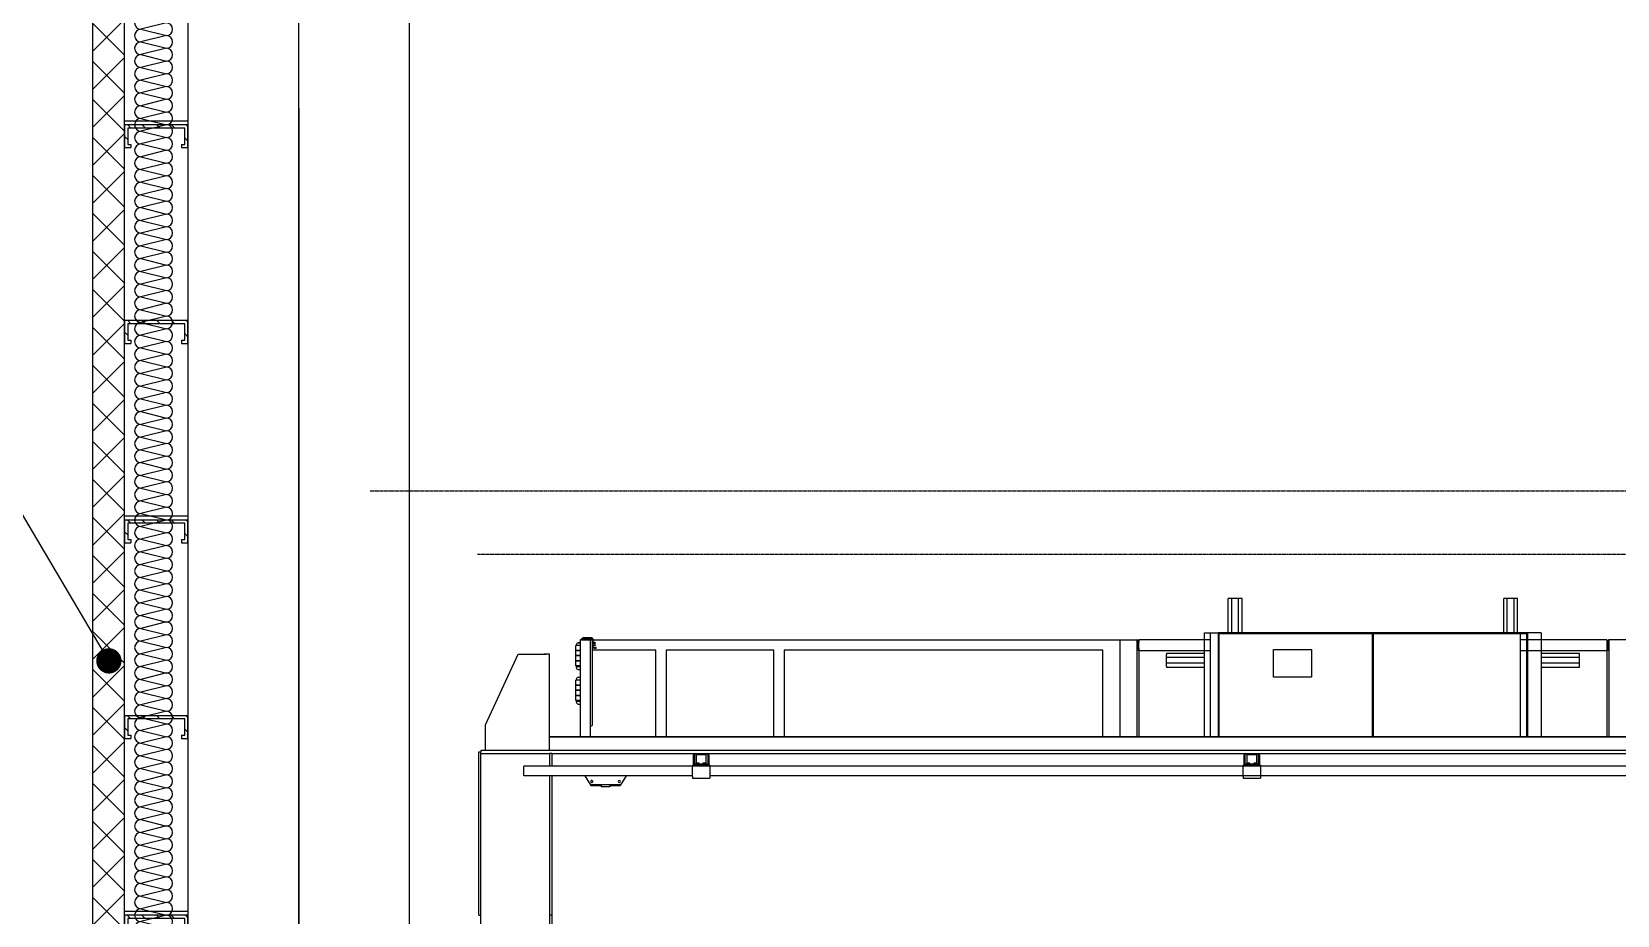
# Model space of a CAD drawing. Extents: x -599358 to 2865263, y -1062760 to 486533.
# Drawn here: x 978244 to 983251, y -669433 to -666643 of the extents above; entities that cross this region are included whole.
import ezdxf

# ---------------------------------------------------------------- set-up
doc = ezdxf.new("R2010")
doc.units = 0
for name, pattern in [('CENTER', [2, 1.25, -0.25, 0.25, -0.25]), ('DASH', [0.35, 0.25, -0.1]), ('DOTE', [2.42, 2, -0.2, 0.02, -0.2])]:
    doc.linetypes.add(name, pattern=pattern)
for name, color, linetype in [('A-AXIS-DOTE', 14, 'DOTE'), ('A-AXIS-SYMB', 3, 'Continuous'), ('A-HATCH-2', 251, 'Continuous'), ('A-LIN-V', 9, 'Continuous'), ('AS-COLN', 6, 'Continuous'), ('AS-WALL', 40, 'Continuous'), ('COLUMN', 9, 'Continuous'), ('DOTE', 1, 'CENTER'), ('PUB_HATCH', 8, 'Continuous')]:
    doc.layers.add(name, color=color, linetype=linetype)

# ---------------------------------------------------------------- blocks, each defined once
blk = doc.blocks.new('23423wer-M')
at = {"color": 1, "linetype": 'DASH'}
blk.add_line((1667421, 542339.9), (1674651.9, 542339.9), dxfattribs=at)
at = {"color": 6, "linetype": 'DASH'}
blk.add_lwpolyline([(1667170.8, 542487.1), (1674651.9, 542487.1)], dxfattribs=at)
at = {"layer": 'A-AXIS-DOTE', "color": 1}
blk.add_line((1667005.2, 543376.2), (1667005.2, 531171.5), dxfattribs=at)
at = {"layer": 'A-LIN-V', "color": 1}
for p, q in [((1669173.6, 542237.1), (1669165.6, 542237.1)), ((1669165.6, 542157.1), (1669165.6, 542237.1)), ((1669173.6, 542237.1), (1669165.6, 542237.1)), ((1669165.6, 542157.1), (1669165.6, 542237.1)), ((1669189.6, 542237.1), (1669173.6, 542237.1)), ((1669173.6, 542157.1), (1669173.6, 542237.1)), ((1669189.6, 542237.1), (1669173.6, 542237.1)), ((1669173.6, 542157.1), (1669173.6, 542237.1)), ((1669189.6, 542157.1), (1669189.6, 542237.1)), ((1669197.6, 542237.1), (1669189.6, 542237.1)), ((1669189.6, 542157.1), (1669189.6, 542237.1)), ((1669197.6, 542237.1), (1669189.6, 542237.1)), ((1669197.6, 542157.1), (1669197.6, 542237.1)), ((1669197.6, 542157.1), (1669197.6, 542237.1)), ((1669813.6, 542237.1), (1669805.6, 542237.1)), ((1669805.6, 542157.1), (1669805.6, 542237.1)), ((1669813.6, 542237.1), (1669805.6, 542237.1)), ((1669805.6, 542157.1), (1669805.6, 542237.1)), ((1669829.6, 542237.1), (1669813.6, 542237.1)), ((1669813.6, 542157.1), (1669813.6, 542237.1)), ((1669829.6, 542237.1), (1669813.6, 542237.1)), ((1669813.6, 542157.1), (1669813.6, 542237.1)), ((1669829.6, 542157.1), (1669829.6, 542237.1)), ((1669837.6, 542237.1), (1669829.6, 542237.1)), ((1669829.6, 542157.1), (1669829.6, 542237.1)), ((1669837.6, 542237.1), (1669829.6, 542237.1)), ((1669837.6, 542157.1), (1669837.6, 542237.1)), ((1669837.6, 542157.1), (1669837.6, 542237.1)), ((1667653.8, 542133.5), (1667653.8, 542134.2)), ((1667653.8, 542134.2), (1667659.2, 542134.2)), ((1667659.2, 542141.1), (1667659.2, 542141.1)), ((1667659.2, 542141.1), (1667662.2, 542141.1)), ((1667659.2, 542141.1), (1667659.2, 541915.5)), ((1667683.2, 542141.1), (1667659.2, 542141.1)), ((1667662.2, 542141.4), (1667662.2, 542141.1)), ((1667663.8, 542141.1), (1667663.8, 542141.4)), ((1667663.8, 542141.1), (1667688.2, 542141.1)), ((1667685.8, 542145.4), (1667666.2, 542145.4)), ((1667666.2, 542143.8), (1667685.8, 542143.8)), ((1667685.6, 542141.1), (1667666.4, 542141.1)), ((1667683.2, 541915.5), (1667683.2, 542141.1)), ((1667688, 541943.5), (1667688, 542138.7)), ((1667688, 542134.2), (1667688.2, 542134.2)), ((1667688.2, 542141.4), (1667688.2, 542125.4)), ((1667689.8, 542125.4), (1667689.8, 542141.4)), ((1667689.8, 542141.1), (1668913.6, 542141.1)), ((1667689.8, 542135.8), (1667693.8, 542135.8)), ((1667689.8, 542132.9), (1667693.8, 542132.9)), ((1667693.8, 542132.9), (1667693.8, 542135.8)), ((1667693.8, 542128.4), (1667693.8, 542132.9)), ((1668913.6, 542141.1), (1668913.6, 541915.5)), ((1668913.6, 542141.1), (1668953.6, 542141.1)), ((1668953.6, 541915.5), (1668953.6, 542141.1)), ((1668954.8, 542135.5), (1668954.8, 542121.1)), ((1669123.7, 542141.1), (1668957.6, 542141.1)), ((1668957.6, 542141.1), (1668957.6, 542135.5)), ((1668957.6, 542121.1), (1668957.6, 542135.5)), ((1669110.4, 542157.1), (1669141.6, 542157.1)), ((1669110.4, 541915.5), (1669110.4, 542157.1)), ((1669123.7, 542157.1), (1669843.7, 542157.1)), ((1669123.7, 542157.1), (1669123.7, 541915.5)), ((1669861.6, 542157.1), (1669141.6, 542157.1)), ((1669141.6, 542157.1), (1669141.6, 541915.5)), ((1669143.6, 542155.1), (1669143.6, 541915.5)), ((1669500.8, 542155.1), (1669143.6, 542155.1)), ((1669500.8, 541915.5), (1669500.8, 542155.1)), ((1669502.4, 542155.1), (1669502.4, 541915.5)), ((1669859.6, 542155.1), (1669502.4, 542155.1)), ((1669843.7, 542157.1), (1669843.7, 541915.5)), ((1670045.6, 542141.1), (1669843.7, 542141.1)), ((1669859.6, 541915.5), (1669859.6, 542155.1)), ((1669892.8, 542157.1), (1669861.6, 542157.1)), ((1669861.6, 541915.5), (1669861.6, 542157.1)), ((1669892.8, 542157.1), (1669892.8, 541915.5)), ((1670045.6, 542141.1), (1670045.6, 542135.5)), ((1670045.6, 542135.5), (1670045.6, 542121.1)), ((1670048.4, 542121.1), (1670048.4, 542135.5)), ((1670049.6, 542141.1), (1670049.6, 541915.5)), ((1670089.6, 542141.1), (1670049.6, 542141.1)), ((1667439.5, 541943.5), (1667515.5, 542107.5)), ((1667515.5, 542107.5), (1667575.5, 542107.5)), ((1667566.4, 542107.5), (1667579.2, 542107.5)), ((1667588.3, 542107.5), (1667575.5, 542107.5)), ((1667588.3, 541883.5), (1667588.3, 542107.5)), ((1667659.2, 542127.5), (1667648.8, 542127.5)), ((1667648.8, 542115.9), (1667648.8, 542127.5)), ((1667659.2, 542115.9), (1667648.8, 542115.9)), ((1667648.8, 542104.3), (1667648.8, 542115.9)), ((1667648.8, 542115.9), (1667659.2, 542115.9)), ((1667659.2, 542104.3), (1667648.8, 542104.3)), ((1667659.2, 542103.5), (1667648.8, 542103.5)), ((1667648.8, 542091.9), (1667648.8, 542103.5)), ((1667652.8, 542103.5), (1667652.8, 542104.3)), ((1667688.2, 542129.4), (1667688, 542129.4)), ((1667835.2, 542117.1), (1667688, 542117.1)), ((1667689.8, 542128.4), (1667693.8, 542128.4)), ((1667693.8, 542127.8), (1667689.8, 542127.8)), ((1667696.2, 542123), (1667692.2, 542123)), ((1667692.2, 542121.4), (1667696.2, 542121.4)), ((1667693.8, 542128.4), (1667693.8, 542127.8)), ((1667696.2, 542121.4), (1667696.2, 542123)), ((1667835.2, 541915.5), (1667835.2, 542117.1)), ((1668109.6, 542117.1), (1667859.2, 542117.1)), ((1667859.2, 542117.1), (1667859.2, 541915.5)), ((1668109.6, 541915.5), (1668109.6, 542117.1)), ((1668873.6, 542117.1), (1668133.6, 542117.1)), ((1668133.6, 542117.1), (1668133.6, 541915.5)), ((1668873.6, 541915.5), (1668873.6, 542117.1)), ((1668957.6, 542121.1), (1668957.6, 542115.5)), ((1668957.6, 542115.5), (1668957.6, 541915.5)), ((1669123.7, 542115.5), (1668957.6, 542115.5)), ((1669021.6, 542109.1), (1669021.6, 542106.7)), ((1669110.4, 542109.1), (1669021.6, 542109.1)), ((1669021.6, 542099.5), (1669021.6, 542106.7)), ((1669021.6, 542086.7), (1669021.6, 542099.5)), ((1669110.4, 542099.5), (1669021.6, 542099.5)), ((1669270.9, 542118.3), (1669358.9, 542118.3)), ((1669270.9, 542054.3), (1669270.9, 542118.3)), ((1669358.9, 542118.3), (1669358.9, 542054.3)), ((1670045.6, 542115.5), (1669843.7, 542115.5)), ((1669981.6, 542109.1), (1669892.8, 542109.1)), ((1669981.6, 542099.5), (1669892.8, 542099.5)), ((1669981.6, 542106.7), (1669981.6, 542109.1)), ((1669981.6, 542099.5), (1669981.6, 542106.7)), ((1669981.6, 542086.7), (1669981.6, 542099.5)), ((1670045.6, 542121.1), (1670045.6, 542115.5)), ((1670045.6, 542115.5), (1670045.6, 541915.5)), ((1667648.8, 542091.9), (1667659.2, 542091.9)), ((1667648.8, 542080.3), (1667648.8, 542091.9)), ((1667659.2, 542091.9), (1667648.8, 542091.9)), ((1667659.2, 542080.3), (1667648.8, 542080.3)), ((1667659.2, 542077.9), (1667649.6, 542077.9)), ((1667652.8, 542077.9), (1667652.8, 542080.3)), ((1669110.4, 542086.7), (1669021.6, 542086.7)), ((1669021.6, 542079.5), (1669021.6, 542086.7)), ((1669021.6, 542079.5), (1669021.6, 542077.1)), ((1669021.6, 542077.1), (1669110.4, 542077.1)), ((1669981.6, 542086.7), (1669892.8, 542086.7)), ((1669892.8, 542077.1), (1669981.6, 542077.1)), ((1669981.6, 542079.5), (1669981.6, 542086.7)), ((1669981.6, 542077.1), (1669981.6, 542079.5)), ((1667659.2, 542047.5), (1667648.8, 542047.5)), ((1667648.8, 542035.9), (1667648.8, 542047.5)), ((1667648.8, 542035.9), (1667659.2, 542035.9)), ((1667659.2, 542035.9), (1667648.8, 542035.9)), ((1667648.8, 542024.3), (1667648.8, 542035.9)), ((1667659.2, 542024.3), (1667648.8, 542024.3)), ((1667659.2, 542023.5), (1667648.8, 542023.5)), ((1667648.8, 542011.9), (1667648.8, 542023.5)), ((1667652.8, 542023.5), (1667652.8, 542024.3)), ((1669358.9, 542054.3), (1669270.9, 542054.3)), ((1667659.2, 542011.9), (1667648.8, 542011.9)), ((1667648.8, 542011.9), (1667659.2, 542011.9)), ((1667648.8, 542000.3), (1667648.8, 542011.9)), ((1667659.2, 542000.3), (1667648.8, 542000.3)), ((1667659.2, 541997.9), (1667649.6, 541997.9)), ((1667652.8, 541997.9), (1667652.8, 542000.3)), ((1667439.5, 541883.5), (1667439.5, 541943.5)), ((1667588.3, 541915.5), (1674651.9, 541915.5)), ((1672256.3, 541915.5), (1667588.3, 541915.5)), ((1667683.2, 541941.1), (1667685.6, 541941.1)), ((1667423.5, 541880.3), (1667428.3, 541880.3)), ((1667423.5, 541500.7), (1667423.5, 541880.3)), ((1672256.3, 541883.5), (1667428.3, 541883.5)), ((1667428.3, 541883.5), (1667428.3, 541880.3)), ((1667428.3, 541500.7), (1667428.3, 541880.3)), ((1667428.3, 541877.1), (1667588.3, 541877.1)), ((1667593.1, 541877.1), (1667588.3, 541877.1)), ((1667588.3, 541877.1), (1667588.3, 541847.3)), ((1667593.1, 541877.1), (1668090.7, 541877.1)), ((1667593.1, 541877.1), (1667593.1, 541847.3)), ((1667922.3, 541849.7), (1667922.3, 541873.5)), ((1667924.1, 541873.5), (1667924.1, 541851.5)), ((1667925.9, 541877.1), (1667954.7, 541877.1)), ((1667930.7, 541875.3), (1667925.9, 541875.3)), ((1667949.9, 541875.3), (1667930.7, 541875.3)), ((1667930.7, 541874.1), (1667949.9, 541874.1)), ((1667954.7, 541875.3), (1667949.9, 541875.3)), ((1667956.5, 541851.5), (1667956.5, 541873.5)), ((1667958.3, 541873.5), (1667958.3, 541849.7)), ((1668090.7, 541877.1), (1668701.9, 541877.1)), ((1668701.9, 541877.1), (1674651.9, 541877.1)), ((1669202.3, 541849.7), (1669202.3, 541873.5)), ((1669204.1, 541873.5), (1669204.1, 541851.5)), ((1669205.9, 541877.1), (1669234.7, 541877.1)), ((1669210.7, 541875.3), (1669205.9, 541875.3)), ((1669229.9, 541875.3), (1669210.7, 541875.3)), ((1669210.7, 541874.1), (1669229.9, 541874.1)), ((1669234.7, 541875.3), (1669229.9, 541875.3)), ((1669236.5, 541851.5), (1669236.5, 541873.5)), ((1669238.3, 541873.5), (1669238.3, 541849.7)), ((1668066.7, 541847.3), (1667528.3, 541847.3)), ((1667528.3, 541844.9), (1667528.3, 541847.3)), ((1667920.3, 541847.3), (1667528.3, 541847.3)), ((1667528.3, 541844.9), (1667528.3, 541847.3)), ((1667528.3, 541824.9), (1667528.3, 541844.9)), ((1667528.3, 541827.3), (1667528.3, 541844.9)), ((1667920.3, 541849.7), (1667922.3, 541849.7)), ((1667920.3, 541849.7), (1667920.3, 541845.7)), ((1667920.3, 541823.3), (1667920.3, 541845.7)), ((1667924.3, 541851.7), (1667922.3, 541849.7)), ((1667922.3, 541849.7), (1667924.3, 541849.7)), ((1667924.3, 541852.9), (1667930.7, 541852.9)), ((1667924.3, 541849.7), (1667924.3, 541852.9)), ((1667924.3, 541849.7), (1667956.3, 541849.7)), ((1667928.3, 541872.9), (1667928.3, 541855.3)), ((1667929.5, 541855.3), (1667929.5, 541872.9)), ((1667935.9, 541854.1), (1667930.7, 541854.1)), ((1667930.7, 541852.9), (1667935.9, 541852.9)), ((1667935.9, 541852.9), (1667935.9, 541854.1)), ((1667935.9, 541852.9), (1667944.7, 541852.9)), ((1667949.9, 541854.1), (1667944.7, 541854.1)), ((1667944.7, 541854.1), (1667944.7, 541852.9)), ((1667944.7, 541852.9), (1667949.9, 541852.9)), ((1667949.9, 541852.9), (1667956.3, 541852.9)), ((1667951.1, 541872.9), (1667951.1, 541855.3)), ((1667952.3, 541855.3), (1667952.3, 541872.9)), ((1667956.3, 541849.7), (1667956.3, 541852.9)), ((1667958.3, 541849.7), (1667956.3, 541851.7)), ((1667956.3, 541849.7), (1667958.3, 541849.7)), ((1667958.3, 541849.7), (1667960.3, 541849.7)), ((1667960.3, 541849.7), (1667960.3, 541845.7)), ((1669200.3, 541847.3), (1667960.3, 541847.3)), ((1667960.3, 541845.7), (1667960.3, 541823.3)), ((1668706.7, 541847.3), (1668085.9, 541847.3)), ((1669906.7, 541847.3), (1668725.9, 541847.3)), ((1669200.3, 541849.7), (1669202.3, 541849.7)), ((1669200.3, 541849.7), (1669200.3, 541845.7)), ((1669200.3, 541823.3), (1669200.3, 541845.7)), ((1669204.3, 541851.7), (1669202.3, 541849.7)), ((1669202.3, 541849.7), (1669204.3, 541849.7)), ((1669204.3, 541852.9), (1669210.7, 541852.9)), ((1669204.3, 541849.7), (1669204.3, 541852.9)), ((1669204.3, 541849.7), (1669236.3, 541849.7)), ((1669208.3, 541872.9), (1669208.3, 541855.3)), ((1669209.5, 541855.3), (1669209.5, 541872.9)), ((1669215.9, 541854.1), (1669210.7, 541854.1)), ((1669210.7, 541852.9), (1669215.9, 541852.9)), ((1669215.9, 541852.9), (1669215.9, 541854.1)), ((1669215.9, 541852.9), (1669224.7, 541852.9)), ((1669229.9, 541854.1), (1669224.7, 541854.1)), ((1669224.7, 541854.1), (1669224.7, 541852.9)), ((1669224.7, 541852.9), (1669229.9, 541852.9)), ((1669229.9, 541852.9), (1669236.3, 541852.9)), ((1669231.1, 541872.9), (1669231.1, 541855.3)), ((1669232.3, 541855.3), (1669232.3, 541872.9)), ((1669236.3, 541849.7), (1669236.3, 541852.9)), ((1669238.3, 541849.7), (1669236.3, 541851.7)), ((1669236.3, 541849.7), (1669238.3, 541849.7)), ((1669238.3, 541849.7), (1669240.3, 541849.7)), ((1669240.3, 541849.7), (1669240.3, 541845.7)), ((1670318.6, 541847.3), (1669240.3, 541847.3)), ((1669240.3, 541845.7), (1669240.3, 541823.3)), ((1670444.5, 541847.3), (1669925.9, 541847.3)), ((1667528.3, 541824.9), (1667528.3, 541827.3)), ((1667897, 541824.9), (1667528.3, 541824.9)), ((1667920.3, 541824.9), (1667528.3, 541824.9)), ((1667588.3, 541824.9), (1667588.3, 541500.7)), ((1667593.1, 541824.9), (1667593.1, 541500.7)), ((1667670.1, 541824.9), (1667684.3, 541802.2)), ((1667752.3, 541803.8), (1667684.3, 541803.8)), ((1667684.3, 541803.8), (1667684.3, 541802.2)), ((1667684.3, 541802.2), (1667708.3, 541802.2)), ((1667708.3, 541802.2), (1667708.3, 541799)), ((1667728.3, 541802.2), (1667728.3, 541799)), ((1667728.3, 541802.2), (1667752.3, 541802.2)), ((1667766.5, 541824.9), (1667752.3, 541802.2)), ((1667752.3, 541802.2), (1667752.3, 541803.8)), ((1667920.3, 541823.3), (1667920.3, 541819.3)), ((1667920.3, 541819.3), (1667960.3, 541819.3)), ((1668297, 541824.9), (1667960.3, 541824.9)), ((1669200.3, 541824.9), (1667960.3, 541824.9)), ((1667960.3, 541823.3), (1667960.3, 541819.3)), ((1668937, 541824.9), (1668345, 541824.9)), ((1669577, 541824.9), (1668985, 541824.9)), ((1669200.3, 541823.3), (1669200.3, 541819.3)), ((1669200.3, 541819.3), (1669240.3, 541819.3)), ((1670318.6, 541824.9), (1669240.3, 541824.9)), ((1669240.3, 541823.3), (1669240.3, 541819.3)), ((1667728.3, 541799), (1667708.3, 541799)), ((1667423.5, 541500.7), (1667428.3, 541500.7)), ((1667428.3, 541428.7), (1667428.3, 541500.7)), ((1667588.3, 541500.7), (1667588.3, 541428.7)), ((1667593.1, 541500.7), (1667588.3, 541500.7)), ((1667593.1, 541500.7), (1667593.1, 541428.7))]:
    blk.add_line(p, q, dxfattribs=at)
for centre, radius, start, end in [((1667656, 542127.5), 6.4, 60.002, 180), ((1667666.2, 542141.4), 4, 90, 180), ((1667666.2, 542141.4), 2.4, 90, 180), ((1667666.4, 542138.7), 2.4, 90, 90.5496), ((1667685.6, 542138.7), 2.4, 0, 90), ((1667685.8, 542141.4), 4, 360, 90), ((1667685.8, 542141.4), 2.4, 360, 90), ((1668952, 542135.5), 5.6, 0, 73.3985), ((1668952, 542135.5), 2.8, 0, 55.1501), ((1670051.2, 542135.5), 5.6, 106.6016, 180), ((1670051.2, 542135.5), 2.8, 124.8499, 180), ((1667692.2, 542125.4), 4, 180, 270), ((1667692.2, 542125.4), 2.4, 180, 270), ((1668952, 542121.1), 2.8, 304.8499, 0), ((1668952, 542121.1), 5.6, 286.6016, 0), ((1670051.2, 542121.1), 5.6, 180, 253.3985), ((1670051.2, 542121.1), 2.8, 180, 235.1501), ((1667656, 542077.9), 6.4, 180, 299.998), ((1667656, 542047.5), 6.4, 60.0019, 180), ((1667656, 541997.9), 6.4, 180, 299.9981), ((1667685.6, 541943.5), 2.4, 270, 0), ((1667925.9, 541873.5), 3.6, 90, 180), ((1667925.9, 541873.5), 1.8, 90, 180), ((1667930.7, 541872.9), 2.4, 90, 180), ((1667930.7, 541872.9), 1.2, 90, 180), ((1667949.9, 541872.9), 2.4, 360, 90), ((1667949.9, 541872.9), 1.2, 360, 90), ((1667954.7, 541873.5), 3.6, 0, 90), ((1667954.7, 541873.5), 1.8, 0, 90), ((1669205.9, 541873.5), 3.6, 90, 180), ((1669205.9, 541873.5), 1.8, 90, 180), ((1669210.7, 541872.9), 2.4, 90, 180), ((1669210.7, 541872.9), 1.2, 90, 180), ((1669229.9, 541872.9), 2.4, 360, 90), ((1669229.9, 541872.9), 1.2, 360, 90), ((1669234.7, 541873.5), 3.6, 0, 90), ((1669234.7, 541873.5), 1.8, 0, 90), ((1667930.7, 541855.3), 2.4, 180, 270), ((1667930.7, 541855.3), 1.2, 180, 270), ((1667949.9, 541855.3), 1.2, 270, 360), ((1667949.9, 541855.3), 2.4, 270, 360), ((1669210.7, 541855.3), 2.4, 180, 270), ((1669210.7, 541855.3), 1.2, 180, 270), ((1669229.9, 541855.3), 1.2, 270, 360), ((1669229.9, 541855.3), 2.4, 270, 360), ((1667686.3, 541811.8), 2.4, 36.3813, 216.3813), ((1667686.3, 541811.8), 2.4, 216.3813, 36.3813), ((1667750.3, 541811.8), 2.4, 46.5128, 226.5128), ((1667750.3, 541811.8), 2.4, 226.5128, 46.5128)]:
    blk.add_arc(centre, radius, start, end, dxfattribs=at)
blk = doc.blocks.new('CURVEPATTERNLIB$SYSLIB$岩棉板')
at = {"color": 0}
for p, q in [((0, -17), (12, -67)), ((12, -67), (24, -17))]:
    blk.add_line(p, q, dxfattribs=at)
for centre, start, end in [((12, -17), 0, 180), ((0, -67), 270, 0), ((24, -67), 180, 270)]:
    blk.add_arc(centre, 12, start, end, dxfattribs=at)
blk = doc.blocks.new('CURVEPATTERNLIB$SYSLIB$防水材料1')
at = {"layer": 'PUB_HATCH'}
h = blk.add_hatch(dxfattribs=at)
h.set_pattern_fill('ANSI31', color=256, scale=10, angle=90, style=0)
h.set_pattern_definition([(45, (-196995.837, -685381.036), (11.22532015, -11.22532015), [])])
h.paths.add_polyline_path([(35, 0), (0, 0), (0, -100), (35, -100), (35, -90), (30, -90), (30, -95), (5, -95), (5, -5), (30, -5), (30, -10), (35, -10)])
h = blk.add_hatch(dxfattribs=at)
h.set_pattern_fill('ANSI31', color=256, scale=10, angle=90, style=0)
h.set_pattern_definition([(45, (-196695.837, -685381.036), (11.22532015, -11.22532015), [])])
h.paths.add_polyline_path([(335, 0), (300, 0), (300, -100), (335, -100), (335, -90), (330, -90), (330, -95), (305, -95), (305, -5), (330, -5), (330, -10), (335, -10)])
at = {"layer": 'A-LIN-V', "extrusion": (-3.26108e-18, 2.41725e-31, -1)}
blk.add_line((600, 0), (600, -100), dxfattribs=at)
at = {"layer": 'A-LIN-V'}
for p, q in [((30, -10), (35, -10)), ((330, -10), (335, -10)), ((30, -90), (35, -90)), ((330, -90), (335, -90))]:
    blk.add_line(p, q, dxfattribs=at)
at = {"layer": 'A-LIN-V', "extrusion": (-3.26108e-18, 2.41725e-31, -1)}
for points in [[(-35, -10), (-35, 0), (0, 0), (0, -100), (-35, -100), (-35, -90)], [(-335, -10), (-335, 0), (-300, 0), (-300, -100), (-335, -100), (-335, -90)], [(-30, -10), (-30, -5), (-5, -5), (-5, -95), (-30, -95), (-30, -90)], [(-330, -10), (-330, -5), (-305, -5), (-305, -95), (-330, -95), (-330, -90)]]:
    blk.add_lwpolyline(points, dxfattribs=at)
at = {"layer": 'A-LIN-V', "xscale": 0.8142221102150538, "yscale": 0.8108108108108109, "zscale": 0.8142221102150538}
for p in [(0, -20.1), (19.5, -20.1), (39.1, -20.1), (58.6, -20.1), (78.2, -20.1), (97.7, -20.1), (117.2, -20.1), (136.8, -20.1), (156.3, -20.1), (175.9, -20.1), (195.4, -20.1), (215, -20.1), (234.5, -20.1), (254, -20.1), (273.6, -20.1), (293.1, -20.1), (312.7, -20.1), (332.2, -20.1), (351.7, -20.1), (371.3, -20.1), (390.8, -20.1), (410.4, -20.1), (429.9, -20.1), (449.5, -20.1), (469, -20.1), (488.5, -20.1), (508.1, -20.1), (527.6, -20.1), (547.2, -20.1), (566.7, -20.1), (586.2, -20.1)]:
    blk.add_blockref('CURVEPATTERNLIB$SYSLIB$岩棉板', p, dxfattribs=at)
blk = doc.blocks.new('w42342343')
at = {"layer": 'PUB_HATCH'}
h = blk.add_hatch(dxfattribs=at)
h.set_pattern_fill('多孔材料', color=256, scale=30, style=0)
h.set_pattern_definition([(45, (60, 0), (-60.000061, 60.000061), []), (135, (60, 0), (-60.000061, -60.000061), [])])
h.paths.add_polyline_path([(-1138445, 573427.5), (-1138445, 585907.5), (-1138545, 585907.5), (-1138545, 573427.5)])
at = {"layer": 'AS-WALL'}
for p, q in [((-1138545, 573427.5), (-1138545, 585907.5)), ((-1138445, 573427.5), (-1138445, 585907.5))]:
    blk.add_line(p, q, dxfattribs=at)
at = {"layer": 'COLUMN'}
blk.add_lwpolyline([(-1138245, 582457.5), (-1138245, 568257.5)], dxfattribs=at)
at = {"layer": 'A-HATCH-2', "xscale": 2.060149600194392, "yscale": 1.999999999990687, "zscale": 1.999999999990687, "rotation": 269.9999999985291}
for p in [(-1138245, 583411.5), (-1138245, 582163.5), (-1138245, 580915.5), (-1138245, 579667.5)]:
    blk.add_blockref('CURVEPATTERNLIB$SYSLIB$防水材料1', p, dxfattribs=at)
blk = doc.blocks.new('55555')
at = {"layer": 'COLUMN'}
blk.add_lwpolyline([(-350, 700), (-350, -14200), (350, -14200), (350, 700)], close=True, dxfattribs=at)

msp = doc.modelspace()

# ---------------------------------------------------------------- linework, layer by layer
at = {"layer": 'A-AXIS-DOTE', "ltscale": 2}
msp.add_line((979087.4, -686656.8), (979087.4, -659595.6), dxfattribs=at)
at = {"layer": 'A-AXIS-SYMB'}
msp.add_line((978488, -668630.1), (977923.7, -667675.4), dxfattribs=at)
at = {"layer": 'A-AXIS-SYMB', "const_width": 40}
msp.add_lwpolyline([(978498.1, -668647.3, 1), (978477.8, -668612.9, 1)], format="xyb", close=True, dxfattribs=at)
at = {"layer": 'DOTE', "ltscale": 180}
msp.add_line((979087.4, -686656.8), (979087.4, -659595.6), dxfattribs=at)

# ---------------------------------------------------------------- block references
at = {"xscale": 1.35874988235309, "yscale": 1.35874988235309, "zscale": 1.35874988235309}
msp.add_blockref('23423wer-M', (-1285955.7, -1405197.5), dxfattribs=at)
at = {"layer": 'A-LIN-V'}
msp.add_blockref('55555', (979087.4, -666643.2), dxfattribs=at)
at = {"layer": 'AS-COLN'}
msp.add_blockref('w42342343', (2116982.4, -1249100.7), dxfattribs=at)

doc.saveas('drawing.dxf')
